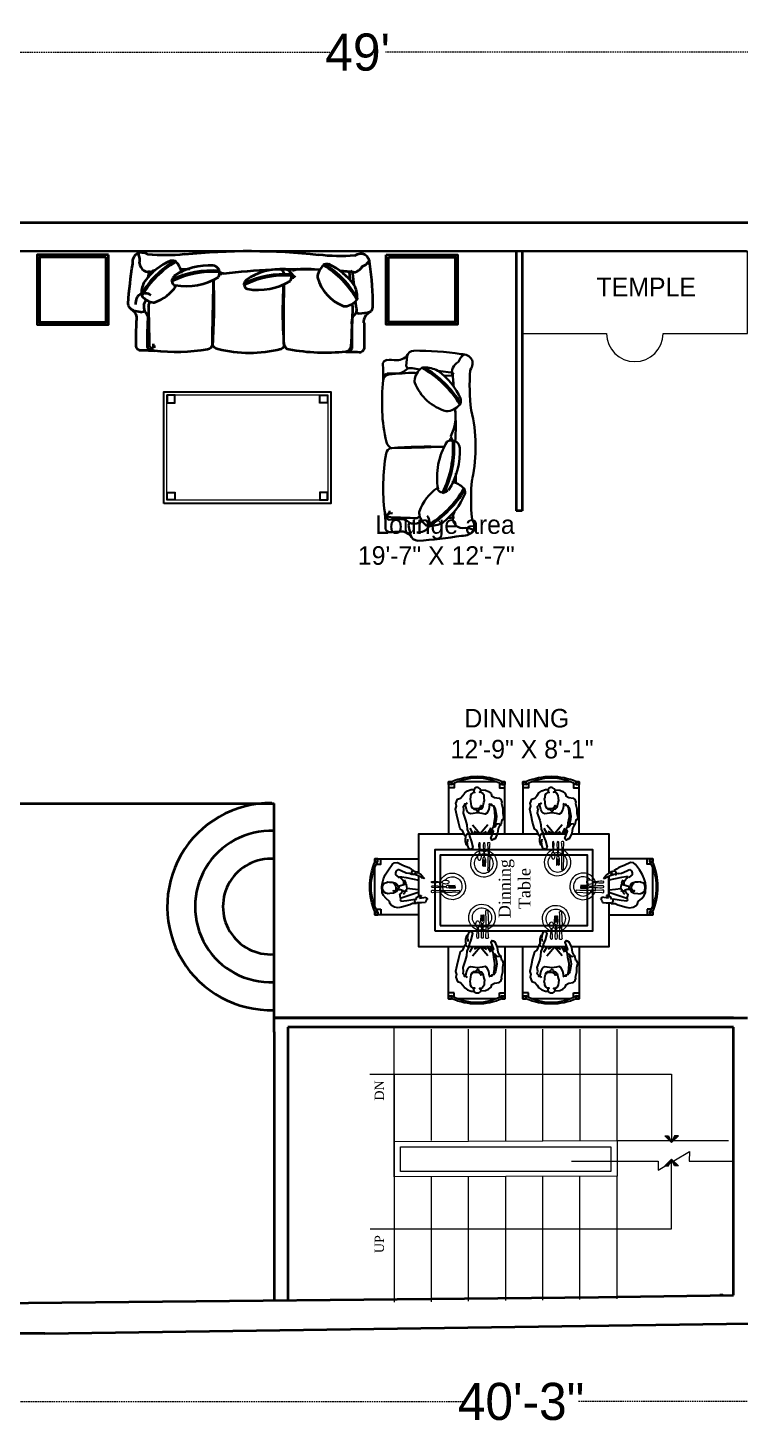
# Model space of a CAD drawing. Header units: millimetres. Extents: x -6808 to 215771, y -89660 to -16303.
# Drawn here: x 92191.5 to 92421.7, y -48008.6 to -47556.7 of the extents above; entities that cross this region are included whole.
import ezdxf

# ---------------------------------------------------------------- set-up
doc = ezdxf.new("R2010")
doc.units = ezdxf.units.MM
doc.header["$PDMODE"] = 35
doc.linetypes.add('DASHED', pattern=[0.75, 0.5, -0.25])
doc.layers.get('0').update_dxf_attribs({"color": 8})
doc.layers.add('_KTI_CONTROL', color=7, linetype='Continuous')
doc.layers.add('FUR', color=12, linetype='Continuous')
doc.layers.add('AR.furniture', color=7, linetype='Continuous', lineweight=35, true_color=0x009e9e)
doc.layers.add('furniture', color=7, linetype='Continuous', lineweight=5, true_color=0xe57b2a)
for name, color, linetype, lineweight in [('dim2', 6, 'Continuous', 20), ('FUR TEXT', 7, 'Continuous', 20), ('STAIR', 252, 'Continuous', 15), ('text', 7, 'Continuous', 25), ('wall', 7, 'Continuous', 35)]:
    doc.layers.add(name, color=color, linetype=linetype, lineweight=lineweight)
doc.styles.add('SAJ', font='eurr____.ttf')
doc.styles.get("Standard").update_dxf_attribs({"font": 'times.ttf'})
doc.dimstyles.new('SAJ', dxfattribs={"dimtxt": 5, "dimasz": 2, "dimexe": 1, "dimexo": 1, "dimgap": 0.09375, "dimtad": 0, "dimdec": 1, "dimzin": 0, "dimdsep": 46, "dimlunit": 4, "dimtxsty": 'SAJ', "dimblk": 'OBLIQUE', "dimcen": 0.125, "dimdle": 0.375, "dimadec": 0, "dimazin": 0, "dimtfac": 1, "dimtdec": 1, "dimtofl": 0, "dimtmove": 0, "dimatfit": 3, "dimldrblk": 'OBLIQUE', "dimfxl": 1, "dimtolj": 1, "dimtzin": 0, "dimlwd": 5, "dimlwe": 5, "dimarcsym": 1})

# ---------------------------------------------------------------- blocks, each defined once
blk = doc.blocks.new('_Oblique')
at = {"color": 0, "linetype": 'ByBlock', "lineweight": -2}
blk.add_line((-0.5, -0.5), (0.5, 0.5), dxfattribs=at)
blk = doc.blocks.new('*D1771')
at = {"layer": 'Defpoints', "color": 0, "transparency": 16777216}
for p in [(92592.04, -47564.58), (92004.15, -47628.74), (92592.04, -47628.73)]:
    blk.add_point(p, dxfattribs=at)
at = {"layer": 'dim2', "color": 0, "linetype": 'DASHED', "lineweight": 5, "transparency": 16777216}
for p, q in [((92004.15, -47627.74), (92004.15, -47563.58)), ((92592.04, -47627.73), (92592.04, -47563.58)), ((92003.78, -47564.58), (92289.13, -47564.58)), ((92592.42, -47564.58), (92307.06, -47564.58))]:
    blk.add_line(p, q, dxfattribs=at)
at = {"layer": 'dim2', "color": 0, "lineweight": 5, "transparency": 16777216, "xscale": 2, "yscale": 2, "zscale": 2, "rotation": 180}
blk.add_blockref('_Oblique', (92004.15, -47564.58), dxfattribs=at)
at = {"layer": 'dim2', "color": 0, "lineweight": 5, "transparency": 16777216, "xscale": 2, "yscale": 2, "zscale": 2}
blk.add_blockref('_Oblique', (92592.04, -47564.58), dxfattribs=at)
at = {"layer": 'dim2', "color": 0, "transparency": 16777216, "insert": (92298.1, -47564.58), "char_height": 12, "attachment_point": 5, "style": 'SAJ'}
blk.add_mtext("\\A1;49'", dxfattribs=at)
blk = doc.blocks.new('*D1775')
at = {"layer": 'Defpoints', "color": 0, "transparency": 16777216}
for p in [(92592.28, -47963.71), (92109.51, -47969.53), (92592.28, -48000.7)]:
    blk.add_point(p, dxfattribs=at)
at = {"layer": 'dim2', "color": 0, "linetype": 'DASHED', "lineweight": 5, "transparency": 16777216}
for p, q in [((92592.28, -47964.71), (92592.28, -48001.7)), ((92109.51, -47970.53), (92109.51, -48001.7)), ((92109.14, -48000.7), (92332.57, -48000.7)), ((92592.66, -48000.7), (92369.22, -48000.7))]:
    blk.add_line(p, q, dxfattribs=at)
at = {"layer": 'dim2', "color": 0, "lineweight": 5, "transparency": 16777216, "xscale": 2, "yscale": 2, "zscale": 2, "rotation": 180}
blk.add_blockref('_Oblique', (92109.51, -48000.7), dxfattribs=at)
at = {"layer": 'dim2', "color": 0, "lineweight": 5, "transparency": 16777216, "xscale": 2, "yscale": 2, "zscale": 2}
blk.add_blockref('_Oblique', (92592.28, -48000.7), dxfattribs=at)
at = {"layer": 'dim2', "color": 0, "transparency": 16777216, "insert": (92350.9, -48000.7), "char_height": 12, "attachment_point": 5, "style": 'SAJ'}
blk.add_mtext('\\A1;40\'-3"', dxfattribs=at)
blk = doc.blocks.new('xc zdfse')
at = {"layer": 'AR.furniture'}
for p, q in [((102909.26, -26940.78), (102912.1, -26940.23)), ((102984.89, -26939.97), (102982.09, -26939.66)), ((102912.6, -26942.66), (102913.3, -26944.22)), ((102914.18, -26942.64), (102914.64, -26943.56)), ((102980.04, -26942.26), (102979.87, -26942.83)), ((102981.34, -26941.37), (102980.99, -26943.71)), ((102980.61, -26948.99), (102980, -26953.52)), ((102914.15, -26951.78), (102914.36, -26953.71)), ((102915.4, -26953.02), (102915.42, -26953.34)), ((102960.63, -26953.69), (102962.42, -26954.19)), ((102979.26, -26950.64), (102979.1, -26953.34))]:
    blk.add_line(p, q, dxfattribs=at)
for centre, major_axis, ratio, start_param, end_param in [((102921.11, -27074.51), (3.45, 147.21), 0.627362, -0.093877, 0.09313), ((102949.47, -27071.48), (-3.91, 144.49), 0.529908, -0.148589, 0.11847), ((102974.18, -27071.07), (-5.46, 143.96), 0.676516, -0.094042, 0.095027), ((102911.56, -26929.55), (-0.02, 1.68), 0.909091, 0.372717, 1.334884), ((102966.16, -26930.6), (-3.02, 179.68), 0.31199, 1.557592, 1.60416), ((102907.95, -26810.12), (-5.04, 117.81), 0.710878, 3.117619, 3.176952), ((102915.23, -26929.43), (-0.02, 1.68), 0.909091, 0.372717, 1.334884), ((102969.83, -26930.48), (-3.02, 179.68), 0.31199, 1.557592, 1.60416), ((103528.65, -26958.48), (16.08, 1163.25), 0.528331, 1.553208, 1.564487), ((102916.18, -26929.64), (-0.02, 1.92), 0.909091, 0.119332, 1.502133), ((102913.73, -26929.58), (-1.87, 0.43), 0.909091, 3.141593, 4.144269), ((102916.72, -26927.48), (-1.87, 0.43), 0.909091, 1.024067, 1.570796), ((102933.06, -26930.06), (-0.02, 1.92), 0.909091, -1.470758, -0.092541), ((102937.64, -26930.01), (2.94, 0.04), 0.649613, 1.947736, 2.930335), ((100558.37, -26975.03), (2376.83, 34.89), 0.286813, -0.015411, 0.015411), ((103354.9, -26932.18), (-11.01, 570.19), 0.736559, 1.552496, 1.589097), ((102956.24, -26930.4), (0.26, 2.24), 0.837773, -1.064914, 0.027587), ((103053.55, -26939.36), (2.71, 115.54), 0.830557, 1.507818, 1.67563), ((102979.45, -26932.35), (1.23, 98.81), 0.218459, 1.54062, 1.745723), ((102959.69, -26930.02), (-0.02, 1.92), 0.909091, 0.092551, 1.469905), ((102977.91, -26809.49), (-2.34, 117.9), 0.701645, 3.113049, 3.172383), ((102977.76, -26929.31), (-0.02, 1.92), 0.909091, -1.470068, -0.087267), ((102978.31, -26928.98), (-0.02, 1.68), 0.909091, -1.302819, -0.340652), ((102883.13, -26941.78), (-6, 182.54), 0.530315, 4.692346, 4.764479), ((102923.73, -26931.91), (0.28, 179.78), 0.311812, 4.685178, 4.731745), ((102982.3, -26928.88), (-0.02, 1.68), 0.909091, -1.302819, -0.340652), ((102927.72, -26931.82), (0.28, 179.78), 0.311812, 4.685178, 4.731745), ((102909.69, -26943.12), (0.03, -2.39), 0.909091, 3.32703, 4.655766), ((102907.14, -26938.01), (0.04, -3.45), 0.909091, 0.424568, 1.699089), ((102911.26, -26943.6), (0.04, -3.5), 0.909091, 2.622382, 2.862945), ((102910.8, -26937.89), (0.04, -3.45), 0.909091, 0.681701, 1.699089), ((102987.63, -26936.74), (7.87, -0.07), 0.730686, 3.178935, 3.779527), ((102983.1, -26942.98), (0.04, -3.5), 0.909091, 3.452305, 3.740947), ((102986.87, -26937.09), (0.04, -3.45), 0.909091, 4.616161, 5.890683), ((102984.77, -26941.89), (0.02, -1.92), 0.909091, 1.5507, 3.064927), ((103159.27, -26917.68), (250.44, 37.05), 0.806916, 3.083864, 3.147073), ((102914.24, -26940.92), (2.6, 5.24), 0.644336, 2.2077, 3.955564), ((102911.26, -26943.37), (0.04, -3.39), 0.909091, 1.877441, 2.006467), ((102860.7, -26938.26), (125.27, -14.05), 0.840101, -0.033285, 0.098345), ((102916.35, -26951.86), (0.02, -1.92), 0.909091, -0.644287, -0.073581), ((102926.53, -26779.9), (1.83, -174.26), 0.909091, -0.02429, -0.005812), ((102938.34, -26954.58), (0.02, -1.92), 0.909091, 3.141593, 4.144269), ((102935.59, -26952.17), (0.02, -1.92), 0.909091, 1.024067, 1.570796), ((102955.95, -26783.56), (170.11, -56.67), 0.945934, -1.364547, -1.189534), ((102961.66, -26953.39), (2.13, 2.27), 0.476848, 1.109479, 2.221764), ((102959.91, -26952.09), (0.02, -1.92), 0.909091, -0.24465, -0.078017), ((102963.91, -26783.76), (0.69, -170.46), 0.536179, -0.0526, 0.047155), ((102958.91, -26950.98), (0.02, -1.92), 0.909091, 1.024067, 1.570796), ((102964.37, -26783.6), (1.79, -170.47), 0.909091, 0.062984, 0.077367), ((102977.99, -26951.53), (0.02, -1.92), 0.909091, 0.073573, 0.254317), ((102913.26, -26954.06), (2.6, 5.24), 0.644336, 2.2077, 3.955564), ((102919.77, -27024.92), (0.7, -66.33), 0.909091, 3.031662, 3.227019), ((102946.82, -26796.17), (182.63, 0.61), 0.897038, 4.593422, 4.831356), ((102976.35, -27024.63), (0.7, -66.33), 0.909091, 3.056167, 3.251523), ((102981.39, -26953.64), (2.45, -5.33), 0.618231, -0.782341, 0.90137)]:
    blk.add_ellipse(centre, major_axis=major_axis, ratio=ratio, start_param=start_param, end_param=end_param, dxfattribs=at)
at = {"layer": 'AR.furniture', "extrusion": (0, 0, -1)}
for centre, major_axis, ratio, start_param, end_param in [((102917.24, -26942.04), (3.31, -3.31), 1, 2.225096, 2.682323), ((102978.64, -26940.87), (1.94, 1.94), 1, 0.504844, 0.969827), ((102916.35, -26948.72), (3.84, 3.84), 1, 4.550356, 5.376257), ((102915.32, -26947.82), (3.19, -3.19), 1, 4.00834, 4.138928), ((102911.51, -26956.48), (9.83, 9.83), 1, 5.845957, 6.47264), ((102982.1, -26955.16), (9.83, 9.83), 1, 4.198904, 5.128596), ((102955.4, -26929.77), (21.08, 21.08), 1, 1.293196, 1.818277), ((102955.32, -26929.85), (21.38, 21.38), 1, 1.304465, 1.806159), ((102978.12, -26946.59), (3.19, 3.19), 1, 5.264829, 5.395417), ((102977.1, -26947.51), (3.84, -3.84), 1, 4.0275, 4.8534), ((102972.92, -26945.02), (6.12, -6.12), 1, -0.805284, -0.308399), ((102980.89, -26945.2), (0.313, 0.313), 1, 6.193195, 7.568235), ((102981.18, -26944.64), (0.313, 0.313), 1, 6.193195, 7.568235), ((102912.23, -26945.9), (0.313, -0.313), 1, 1.835521, 3.210562), ((102920.48, -26946.14), (6.12, -6.12), 1, 1.858174, 2.355059), ((102937.76, -26930.61), (21.38, 21.38), 1, 2.885208, 3.386903), ((102937.67, -26930.52), (21.08, 21.08), 1, 2.873091, 3.398172), ((102923.53, -26950.38), (1.3, 1.3), 1, 4.017164, 5.042692), ((102926.21, -26968.7), (14.21, 14.21), 1, 5.323928, 6.04693), ((102945.18, -26949.26), (0.224, -0.224), 1, 1.343589, 3.266559), ((102946.33, -26949.01), (0.937, 0.937), 1, 3.912775, 5.278617), ((102958.15, -26922.27), (21.08, -21.08), 1, 0.713336, 1.242215), ((102958.04, -26922.25), (21.38, -21.38), 1, 0.712847, 1.230097), ((102946.85, -26949.17), (1.3, -1.3), 1, 1.474365, 2.16378), ((102949.52, -26967.51), (14.21, 14.21), 1, 5.323928, 6.04693), ((102963.76, -26936.66), (14.76, -14.76), 1, -0.153397, 0.360364), ((102914.22, -26956.18), (2.11, -2.11), 1, 2.386378, 4.304766), ((102929.46, -26937.59), (14.76, -14.76), 1, 1.189411, 1.703172), ((102921.87, -26950.44), (0.224, -0.224), 1, 1.343589, 3.266559), ((102934.84, -26923.46), (21.08, -21.08), 1, 0.713336, 1.242215), ((102923.54, -26950.36), (1.3, -1.3), 1, 1.474365, 2.16378), ((102934.72, -26923.44), (21.38, -21.38), 1, 0.712847, 1.230097), ((102933.7, -26934.24), (14.89, -14.89), 1, 0.722911, 1.35397), ((102919.55, -26952.37), (3.73, 3.73), 1, 0.930178, 1.647996), ((102924.99, -27036.27), (58.69, -58.69), 1, 3.923996, 3.927922), ((102934.72, -26952.9), (1.68, 1.68), 1, 1.163863, 2.298902), ((102933.71, -26952.98), (2.34, 2.34), 1, 0.338929, 1.026164), ((102956.87, -26934.58), (13.82, -13.82), 1, 0.7106, 1.39535), ((102948.31, -27035.08), (58.69, -58.69), 1, 3.923996, 3.927922), ((102956.39, -26952), (0.67, 2.01), 0.819488, 1.451799, 2.752557), ((102958.03, -26951.71), (1.68, 1.68), 1, 1.163863, 2.298902), ((102957.02, -26951.8), (2.34, 2.34), 1, 0.338929, 1.026164), ((102973.98, -26951.23), (3.73, -3.73), 1, 1.472576, 2.317769), ((102978.95, -26956.3), (2.1, -2.1), 1, 3.754635, 4.287846), ((102980.16, -26956.47), (2.38, -2.38), 1, 3.588375, 5.046062), ((102905.73, -26956.93), (3.94, -3.94), 1, -0.936198, -0.399953), ((102921.78, -26955), (1.3, 1.3), 1, 1.951525, 2.640941), ((102922.65, -26956.42), (0.224, 0.224), 1, 0.848747, 2.771716), ((102970.96, -26955.34), (0.224, -0.224), 1, 0.348855, 2.271824), ((102971.8, -26953.9), (1.3, -1.3), 1, 0.479631, 1.169046), ((102981.86, -26959.02), (2.99, 2.99), 1, 5.817453, 6.474311), ((102984.76, -26956.61), (0.435, -0.435), 1, 4.080251, 5.566988)]:
    blk.add_ellipse(centre, major_axis=major_axis, ratio=ratio, start_param=start_param, end_param=end_param, dxfattribs=at)
blk = doc.blocks.new('h4')
at = {"layer": 'AR.furniture', "lineweight": 30}
for p, q in [((-905.21, -2005.62), (-904.6, -2008.74)), ((-907.27, -2009.29), (-908.99, -2010.06)), ((-917.31, -2010.99), (-919.43, -2011.23)), ((-918.67, -2012.36), (-919.02, -2012.39)), ((-907.25, -2011.03), (-908.27, -2011.53)), ((-914.11, -2058.67), (-919.1, -2058)), ((-915.92, -2057.19), (-918.89, -2057.02)), ((-905.73, -2059.47), (-908.3, -2059.09)), ((-906.7, -2058.04), (-907.34, -2057.86)), ((-904.19, -2063.38), (-903.84, -2060.31))]:
    blk.add_line(p, q, dxfattribs=at)
for centre, major_axis, ratio, start_param, end_param in [((-919.82, -2010.01), (-5.76, 2.86), 0.644336, -0.933893, 0.813972), ((-879.79, -2280.63), (-40.76, 275.49), 0.806916, -0.057728, 0.00548), ((-907.78, -2006.08), (2.62, 0.03), 0.909091, 0.185438, 1.514173), ((-902.16, -2003.28), (3.79, 0.04), 0.909091, 3.56616, 4.840682), ((-997.76, -2017.17), (72.97, 0.77), 0.909091, -0.109931, 0.085426), ((-905.36, -2011.09), (-5.76, 2.86), 0.644336, -0.933893, 0.813972), ((-908.31, -2007.81), (3.85, 0.04), 0.909091, -0.519211, -0.278647), ((-902.03, -2007.31), (3.79, 0.04), 0.909091, 3.823294, 4.840682), ((-895.86, -2068.12), (67.82, 0.71), 0.909091, 1.600011, 1.646579), ((-895.73, -2072.15), (67.82, 0.71), 0.909091, 1.600011, 1.646579), ((-898.91, -2008.15), (1.85, 0.02), 0.909091, 0.372717, 1.334884), ((-898.77, -2012.18), (1.85, 0.02), 0.909091, 0.372717, 1.334884), ((-767.54, -2004.18), (129.59, 5.55), 0.710878, 3.117619, 3.176952), ((-917.4, -2013.41), (2.11, 0.02), 0.909091, 2.497306, 3.068012), ((-932.9, -2686.67), (743.55, 7.82), 0.909091, 1.515466, 1.526745), ((-908.05, -2007.81), (3.73, 0.04), 0.909091, -1.264151, -1.135126), ((-898.94, -2010.53), (0.47, 2.06), 0.909091, 3.141593, 4.144269), ((-899, -2013.23), (2.11, 0.02), 0.909091, 0.119332, 1.502133), ((-896.62, -2013.82), (0.47, 2.06), 0.909091, 1.024067, 1.570796), ((-1058.36, -2018.65), (-161.94, 3.8), 0.627362, 3.047716, 3.234723), ((-746.09, -2032.5), (180.2, 2.34), 0.520486, 3.022625, 3.26056), ((-728.24, -2024.61), (191.68, 2.01), 0.909091, 3.117303, 3.135781), ((-899.47, -2031.8), (2.11, 0.02), 0.909091, -1.470758, -0.092541), ((-734.14, -2068.44), (-185.53, 26.4), 0.27373, -0.08989, 0.085124), ((-732.36, -2040.3), (187.51, 0.76), 0.536179, 3.088992, 3.188747), ((-920.39, -2037.6), (2.11, 0.02), 0.909091, 0, 1.002676), ((-917.73, -2034.58), (2.11, 0.02), 0.909091, 4.16566, 4.712389), ((-895.58, -2495.75), (-326.73, 326.73), 1, -0.777481, -0.74088), ((-959.51, 580.14), (-51.98, 2614.28), 0.211754, 3.126181, 3.157004), ((-899.41, -2036.84), (-0.04, 3.23), 0.649613, -1.193857, -0.211257), ((-1055.03, -2049.84), (158.94, 4.3), 0.529908, 0, 0.11847), ((-997.32, -2053.99), (72.97, 0.77), 0.909091, -0.085426, 0.109931), ((-1054.44, -2051.6), (158.36, 6), 0.676516, -0.094042, 0.000495), ((-732.18, -2040.81), (187.52, 1.97), 0.909091, 3.204577, 3.218959), ((-916.9, -2055.79), (2.11, 0.02), 0.909091, 3.215166, 3.39591), ((-898.51, -2055.54), (2.11, 0.02), 0.909091, -1.470068, -0.087267), ((-766.71, -2055.7), (129.69, 2.58), 0.701645, 3.113049, 3.172383), ((-919.22, -2059.53), (5.86, 2.7), 0.618231, 2.359251, 4.042963), ((-911.39, -1951.63), (117.16, 1.23), 0.909091, -1.540356, -1.468223), ((-900.64, -2066.4), (0.08, 8.66), 0.730686, 0.037342, 0.637934), ((-907.5, -2061.41), (3.85, 0.04), 0.909091, 0.310712, 0.599354), ((-898.48, -1996.11), (67.82, 0.71), 0.909091, 4.668671, 4.715239), ((-898.14, -2056.15), (1.85, 0.02), 0.909091, -1.302819, -0.340652), ((-902.3, -1926.77), (15.46, 137.79), 0.840101, 3.108308, 3.239938), ((-906.3, -2063.25), (2.11, 0.02), 0.909091, 4.692292, 6.206519), ((-901.02, -2065.56), (3.79, 0.04), 0.909091, 1.474568, 2.74909), ((-898.38, -2000.5), (67.82, 0.71), 0.909091, 4.668671, 4.715239), ((-898.04, -2060.54), (1.85, 0.02), 0.909091, -1.302819, -0.340652)]:
    blk.add_ellipse(centre, major_axis=major_axis, ratio=ratio, start_param=start_param, end_param=end_param, dxfattribs=at)
at = {"layer": 'AR.furniture', "lineweight": 30, "extrusion": (0, 0, -1)}
for centre, major_axis, start_param, end_param in [((-922.97, -2001.74), (-4.33, 4.33), 3.776191, 4.312436), ((-901.7, -2027.83), (-16.24, 16.24), 5.9018, 6.415561), ((-894.02, -2036.96), (23.52, 23.52), 4.456005, 4.957699), ((-893.92, -2036.87), (23.19, 23.19), 4.443887, 4.968968), ((-922.15, -2011.07), (-2.32, 2.32), 0.815582, 2.73397), ((-911.1, -2017.96), (6.73, 6.73), -1.283418, -0.786534), ((-910.83, -2008.88), (0.344, 0.344), -1.306072, 0.068969), ((-913.94, -2013.41), (-4.23, 4.23), 1.408764, 2.234664), ((-906.6, -2014.39), (-3.64, 3.64), 0.6543, 1.111527), ((-922.47, -2008.09), (10.81, 10.81), 1.133568, 1.760251), ((-912.95, -2012.27), (3.51, 3.51), 0.866747, 0.997335), ((-920.85, -2019.39), (1.43, 1.43), 3.522322, 4.211737), ((-886.13, -2033.62), (-23.52, 23.52), 5.425236, 5.942486), ((-886.15, -2033.75), (-23.19, 23.19), 5.425725, 5.954604), ((-915.75, -2021.32), (-1.43, 1.43), 6.186754, 6.876169), ((-915.84, -2019.49), (-0.246, 0.246), 6.055978, 7.978947), ((-915.77, -2021.31), (-1.43, 1.43), 0.875571, 1.901099), ((-922.41, -2020.34), (0.246, 0.246), 2.419543, 4.342513), ((-917.96, -2016.93), (-4.1, 4.1), 4.071771, 4.789588), ((-898.02, -2032.5), (-16.37, 16.37), 5.4353, 6.066359), ((-1010.24, -2022.92), (64.56, 64.56), 0.782404, 0.78633), ((-935.92, -2024.25), (15.63, 15.63), 0.611539, 1.334541), ((-918.54, -2033.62), (1.84, 1.84), 2.73466, 3.869698), ((-918.63, -2032.51), (2.57, 2.57), 1.909725, 2.596961), ((-916.57, -2051.38), (4.1, 4.1), 4.614168, 5.459362), ((-920.9, -2060.32), (10.81, 10.81), -0.513485, 0.416207), ((-919.51, -2048.98), (-1.43, 1.43), 5.19202, 5.881435), ((-921.09, -2048.06), (0.246, 0.246), 3.490448, 5.413417), ((-900.54, -2040.14), (-16.24, 16.24), 4.558992, 5.072753), ((-893.06, -2030.86), (-23.52, 23.52), 4.446057, 4.947752), ((-892.96, -2030.94), (23.19, 23.19), 2.863992, 3.389073), ((-912.48, -2054.82), (4.23, 4.23), 0.885907, 1.711808), ((-911.47, -2055.93), (3.51, 3.51), 0.55244, 0.683028), ((-922.34, -2058.18), (2.62, 2.62), 0.446783, 1.904469), ((-922.15, -2056.85), (-2.31, 2.31), 2.183839, 2.71705), ((-909.74, -2050.21), (-6.73, 6.73), 3.907105, 4.40399), ((-909.94, -2058.98), (0.344, 0.344), 1.480806, 2.855847), ((-909.32, -2059.3), (0.344, 0.344), 1.480806, 2.855847), ((-905.18, -2056.51), (-2.13, 2.13), 3.646437, 4.111419), ((-925.14, -2060.05), (3.29, 3.29), 1.105064, 1.761922), ((-922.49, -2063.23), (0.479, 0.479), 0.938659, 2.425395)]:
    blk.add_ellipse(centre, major_axis=major_axis, ratio=1, start_param=start_param, end_param=end_param, dxfattribs=at)
blk = doc.blocks.new('GFGFGFGFG')
at = {"color": 18, "linetype": 'ByBlock', "true_color": 0x000000}
for p, q in [((163126.72, -123710.87), (163126.41, -123711.24)), ((163126.41, -123711.24), (163126.47, -123711.93)), ((163126.47, -123711.93), (163126.79, -123712.44)), ((163120.54, -123718.02), (163120.85, -123718.89)), ((163120.97, -123719.78), (163120.76, -123720.68)), ((163130.5, -123722.61), (163130.18, -123722.92)), ((163130.18, -123722.92), (163130.18, -123723.3)), ((163130.18, -123723.3), (163130.56, -123723.68)), ((163130.56, -123723.68), (163130.94, -123723.74)), ((163132.95, -123723.05), (163132.13, -123722.99)), ((163133.45, -123723.24), (163132.95, -123723.05)), ((163133.95, -123723.17), (163133.45, -123723.24)), ((163134.46, -123723.17), (163133.95, -123723.17))]:
    blk.add_line(p, q, dxfattribs=at)
for points in [[(163113.53, -123718.03), (163113.65, -123716.33), (163114.16, -123715.2), (163114.91, -123714.26), (163115.54, -123714.07), (163115.79, -123714.07), (163116.42, -123712.94), (163116.67, -123711.24), (163117.36, -123710.49), (163117.61, -123710.49), (163118.18, -123710.24), (163118.74, -123710.36), (163120.75, -123709.86), (163122.33, -123709.86), (163123.96, -123709.55), (163124.9, -123709.86), (163125.03, -123710.24), (163126.79, -123710.62), (163127.1, -123711.06), (163128.17, -123711.56), (163129.87, -123711.81), (163132, -123712.75), (163131.88, -123713), (163132.26, -123713.25), (163132.32, -123713.57), (163132.51, -123713.94), (163132.26, -123714.13), (163132, -123714.13), (163131.94, -123714.38), (163129.11, -123713.38), (163128.92, -123713.57), (163130.24, -123714.51), (163129.93, -123714.63), (163128.61, -123713.88), (163127.67, -123713.5), (163127.42, -123712.75), (163127.04, -123712.44), (163126.91, -123712.69), (163124.65, -123712.19), (163123.65, -123712.06), (163120.82, -123712.56), (163120.19, -123712.81), (163120.13, -123713.25), (163119.75, -123713.13), (163119.5, -123714.07), (163119.06, -123713.94), (163119.06, -123714.7), (163118.81, -123715.14)], [(163119.12, -123714.82), (163121.01, -123715.14), (163122.33, -123715.89), (163122.7, -123716.52), (163122.45, -123717.59), (163122.26, -123719.34), (163122.45, -123721.04), (163122.64, -123721.92), (163122.39, -123722.67), (163122.01, -123722.99), (163120.94, -123723.55), (163119.87, -123723.74), (163119.06, -123723.87)], [(163120.19, -123713.19), (163121.76, -123712.94), (163123.9, -123712.81), (163126.16, -123713.25), (163127.48, -123713.38)], [(163128.08, -123714.38), (163130.41, -123715.7)], [(163119.94, -123721.48), (163120.44, -123721.04), (163120.57, -123720.22), (163120.63, -123719.16), (163120.06, -123718.28), (163119.5, -123718.09), (163119.75, -123718.03), (163119.87, -123717.59), (163119.5, -123717.27)], [(163126.76, -123715.45), (163130.2, -123718.35)], [(163126.76, -123721.24), (163130.2, -123718.35)], [(163130.2, -123717.56), (163129.28, -123716.02)], [(163130.2, -123719.14), (163129.28, -123720.68)], [(163118.43, -123723.24), (163118.81, -123723.55), (163118.93, -123724.24), (163119.37, -123724.24), (163119.94, -123724.81), (163120.94, -123724.68), (163122.33, -123724.81), (163124.97, -123723.87), (163126.79, -123723.43), (163128.55, -123723.3), (163130.37, -123722.36), (163131.06, -123722.42), (163132.76, -123721.79), (163135.15, -123721.1), (163135.46, -123721.29), (163135.77, -123721.29), (163135.84, -123721.6), (163136.21, -123721.79), (163135.77, -123722.3), (163135.96, -123722.55), (163134.46, -123723.17), (163134.33, -123723.55), (163133.07, -123723.87), (163132, -123723.87), (163131.44, -123723.74), (163131.06, -123723.93), (163130.62, -123724.3), (163128.92, -123725), (163128.23, -123725.87), (163125.72, -123726.57), (163123.08, -123727.19), (163120.82, -123727.63), (163119.69, -123727.32), (163118.68, -123727.57), (163117.05, -123726.94), (163116.73, -123725.75), (163115.66, -123724.87), (163114.66, -123724.18), (163113.97, -123723.17), (163113.46, -123721.73), (163113.46, -123720.85)], [(163128.08, -123722.31), (163130.41, -123720.99)]]:
    blk.add_lwpolyline(points, dxfattribs=at)
blk.add_lwpolyline([(163121.69, -123719.18), (163121.3, -123718.9), (163120.88, -123718.72), (163120.69, -123717.9), (163120.06, -123717.33), (163118.37, -123716.96), (163117.61, -123716.71), (163116.73, -123716.83), (163115.66, -123716.9), (163114.85, -123717.46), (163114.47, -123718.03), (163114.41, -123718.65), (163114.28, -123718.21), (163113.65, -123718.09), (163113.15, -123718.4), (163112.71, -123719.16), (163112.71, -123719.85), (163112.9, -123720.35), (163113.46, -123720.66), (163114.22, -123720.73), (163114.53, -123720.35), (163114.53, -123720.98), (163115.04, -123721.6), (163115.73, -123721.98), (163116.42, -123721.98), (163116.98, -123722.17), (163117.99, -123721.98), (163118.74, -123721.92), (163119.75, -123721.73), (163120.31, -123721.42), (163120.88, -123720.79), (163121.01, -123719.97), (163121.28, -123719.82), (163121.7, -123719.38)], close=True, dxfattribs=at)
at = {"layer": 'FUR', "color": 30, "linetype": 'Continuous'}
for points in [[(163110.57, -123710.12), (163111.57, -123710.12), (163111.57, -123709.03), (163110.57, -123709.03), (163110.57, -123710.12), (163111.57, -123710.12)], [(163130.2, -123709.03), (163110.57, -123709.03), (163110.57, -123709.03)], [(163112.75, -123711.12), (163112.75, -123709.03), (163112.75, -123709.03)], [(163110.57, -123712.21), (163110.57, -123727.02), (163110.57, -123727.02)], [(163111.12, -123711.12), (163112.75, -123711.12), (163112.75, -123711.12)], [(163130.2, -123713.77), (163130.2, -123722.45)], [(163130.2, -123722.9), (163130.2, -123723.32)], [(163110.57, -123729.2), (163110.57, -123730.29), (163111.57, -123730.29)], [(163110.57, -123730.29), (163110.57, -123729.2), (163110.57, -123729.2)], [(163111.57, -123729.2), (163111.57, -123730.29), (163110.57, -123730.29)], [(163110.57, -123730.29), (163130.2, -123730.29)], [(163111.12, -123728.2), (163112.75, -123728.2), (163112.75, -123728.2)], [(163111.57, -123729.2), (163111.57, -123730.29), (163111.57, -123730.29)], [(163112.75, -123728.2), (163112.75, -123730.29), (163112.75, -123730.29)]]:
    blk.add_lwpolyline(points, dxfattribs=at)
for points in [[(163111.57, -123709.03), (163111.57, -123710.12), (163110.57, -123710.12), (163110.57, -123709.03)], [(163110.57, -123729.2), (163111.57, -123729.2)]]:
    blk.add_lwpolyline(points, close=True, dxfattribs=at)
for points in [[(163110.57, -123710.03), (163107.94, -123716.11), (163107.94, -123723.02), (163110.57, -123729.1)], [(163111.66, -123710.03), (163108.3, -123715.93), (163108.3, -123723.2), (163111.66, -123729.2)]]:
    blk.add_open_spline(points, degree=3, dxfattribs=at)
blk = doc.blocks.new('VVV')
at = {"color": 18, "linetype": 'ByBlock', "true_color": 0x000000}
for p, q in [((163146.9, -123767), (163146.78, -123768.45)), ((163147.4, -123766.89), (163146.9, -123767)), ((163147.57, -123766.72), (163147.4, -123766.89)), ((163147.9, -123766.66), (163147.57, -123766.72)), ((163148.18, -123766.38), (163147.9, -123766.66)), ((163148.35, -123766.27), (163148.18, -123766.38)), ((163148.52, -123766.83), (163148.35, -123766.27)), ((163148.46, -123769.18), (163148.86, -123766.83)), ((163148.86, -123766.83), (163148.52, -123766.83)), ((163156.02, -123767.45), (163155.85, -123767.61)), ((163155.85, -123767.61), (163156.24, -123768.12)), ((163157.36, -123768.62), (163156.02, -123767.45)), ((163145.94, -123772.82), (163145.05, -123775.96)), ((163146.45, -123771.82), (163145.94, -123772.82)), ((163146.73, -123770.25), (163146.45, -123770.36)), ((163146.45, -123770.36), (163146.45, -123771.82)), ((163146.78, -123768.45), (163146.73, -123770.25)), ((163147.57, -123774.06), (163148.13, -123771.03)), ((163148.02, -123770.53), (163148.86, -123770.25)), ((163148.13, -123771.03), (163148.02, -123770.53)), ((163148.69, -123769.18), (163148.46, -123769.18)), ((163150.81, -123769.41), (163148.52, -123776.19)), ((163149.3, -123768.57), (163148.69, -123769.18)), ((163148.86, -123770.25), (163149.47, -123768.96)), ((163149.47, -123768.62), (163149.3, -123768.57)), ((163149.47, -123768.96), (163149.47, -123768.62)), ((163151.58, -123769.44), (163151.6, -123769.57)), ((163151.6, -123769.57), (163151.93, -123771.93)), ((163151.93, -123771.93), (163152.1, -123773.83)), ((163156.24, -123774.28), (163155.35, -123769.44)), ((163156.24, -123768.12), (163155.96, -123768.06)), ((163155.96, -123768.06), (163156.36, -123768.62)), ((163156.36, -123768.62), (163156.97, -123769.74)), ((163156.97, -123769.74), (163157.2, -123770.36)), ((163157.2, -123770.36), (163157.25, -123770.69)), ((163157.24, -123770.28), (163157.41, -123770.14)), ((163157.25, -123770.69), (163157.48, -123771.26)), ((163158.43, -123770.19), (163157.36, -123768.62)), ((163157.7, -123771.65), (163157.36, -123771.87)), ((163157.36, -123771.87), (163157.59, -123772.38)), ((163157.41, -123770.14), (163157.61, -123770.34)), ((163157.48, -123771.26), (163157.7, -123771.65)), ((163157.59, -123772.38), (163157.92, -123772.82)), ((163157.61, -123770.34), (163157.86, -123770.74)), ((163157.92, -123772.82), (163157.81, -123773.22)), ((163157.81, -123773.22), (163157.98, -123774.22)), ((163157.86, -123770.74), (163158.23, -123770.88)), ((163158.71, -123771.42), (163158.43, -123770.19)), ((163158.99, -123771.48), (163158.71, -123771.42)), ((163159.43, -123772.32), (163158.99, -123771.48)), ((163160.05, -123773.27), (163159.43, -123772.32)), ((163145.05, -123775.96), (163144.88, -123777.25)), ((163144.88, -123777.25), (163145.05, -123778.65)), ((163147.34, -123776.24), (163147.57, -123774.06)), ((163148.02, -123776.52), (163147.34, -123776.24)), ((163148.52, -123776.19), (163148.02, -123776.52)), ((163151.28, -123777.9), (163151.99, -123777.71)), ((163153.17, -123777.67), (163153.62, -123777.9)), ((163156.13, -123776.91), (163156.58, -123776.8)), ((163156.41, -123777.14), (163156.13, -123776.91)), ((163156.52, -123775.91), (163156.24, -123774.28)), ((163157.25, -123778.26), (163156.41, -123777.14)), ((163156.58, -123776.8), (163156.52, -123775.91)), ((163158.04, -123778.31), (163157.25, -123778.26)), ((163157.98, -123774.22), (163158.76, -123776.19)), ((163158.82, -123778.03), (163158.04, -123778.31)), ((163158.76, -123776.19), (163159.32, -123777.25)), ((163159.32, -123777.25), (163158.82, -123778.03)), ((163160.78, -123775.23), (163160.05, -123773.27)), ((163161.9, -123777.59), (163160.78, -123775.23)), ((163161.84, -123778.76), (163161.9, -123777.59)), ((163145.05, -123778.65), (163145.78, -123779.77)), ((163145.78, -123779.77), (163146.34, -123780.28)), ((163146.34, -123780.28), (163147.23, -123780.56)), ((163147.23, -123780.56), (163148.35, -123781.84)), ((163148.35, -123781.84), (163149.53, -123782.8)), ((163149.53, -123782.8), (163150.7, -123783.3)), ((163150.7, -123783.3), (163152.94, -123783.41)), ((163152.94, -123783.41), (163154.29, -123783.24)), ((163154.29, -123783.24), (163155.8, -123782.8)), ((163155.8, -123782.8), (163157.36, -123782.12)), ((163157.36, -123782.12), (163159.21, -123780.95)), ((163159.21, -123780.95), (163161.23, -123779.49)), ((163161.23, -123779.49), (163161.84, -123778.76))]:
    blk.add_line(p, q, dxfattribs=at)
for points in [[(163147.9, -123770.95), (163147.4, -123771.06), (163146.59, -123770.53)], [(163158.76, -123771.54), (163158.6, -123771.98), (163158.15, -123772.21), (163157.64, -123772.04)], [(163148.58, -123776.35), (163149.36, -123776.58), (163149.86, -123776.69), (163150.37, -123776.07), (163151.15, -123775.63)], [(163150.93, -123774.78), (163150.42, -123774.95), (163149.97, -123775.34)], [(163150.58, -123778.7), (163151.05, -123778.37), (163151.24, -123779.12), (163151.38, -123778.37), (163151.81, -123778.08), (163152.38, -123777.99), (163153.18, -123778.13), (163153.84, -123778.56), (163154.22, -123778.98)], [(163151.65, -123774.34), (163150.93, -123774.11)], [(163151.82, -123777.47), (163151.71, -123776.41), (163151.43, -123775.4), (163151.15, -123775.23), (163151.09, -123774.67), (163152.16, -123773.94), (163153.61, -123774.17), (163153.67, -123774.73), (163152.94, -123777.19)], [(163153.67, -123775.18), (163154.79, -123775.18), (163155.68, -123775.85), (163156.24, -123776.47), (163156.19, -123776.69)], [(163153.84, -123774.62), (163154.45, -123774.39), (163155.46, -123774.9)]]:
    blk.add_lwpolyline(points, dxfattribs=at)
blk.add_lwpolyline([(163152.33, -123777.03), (163152.1, -123777.52), (163151.49, -123777.64), (163150.87, -123778.03), (163150.41, -123779), (163150.31, -123780.44), (163150.14, -123781.23), (163150.31, -123781.4), (163150.42, -123781.9), (163150.76, -123782.57), (163151.54, -123783.02), (163152.44, -123783.19), (163153.45, -123783.02), (163154.17, -123782.57), (163154.45, -123781.68), (163154.51, -123781.34), (163154.62, -123781.34), (163154.57, -123780.5), (163154.51, -123779.55), (163154.29, -123778.59), (163154.01, -123777.98), (163153.5, -123777.59), (163152.89, -123777.46), (163152.6, -123776.99)], close=True, dxfattribs=at)
at = {"layer": 'FUR', "color": 30, "linetype": 'Continuous'}
for points in [[(163142.21, -123769.44), (163142.21, -123786.05), (163142.21, -123786.05)], [(163149.24, -123769.44), (163156.81, -123769.44)], [(163163.38, -123786.05), (163163.38, -123769.44)], [(163144.3, -123783.87), (163142.21, -123783.87), (163142.21, -123783.87)], [(163143.21, -123786.05), (163143.21, -123784.96), (163142.21, -123784.96), (163142.21, -123786.05), (163143.21, -123786.05), (163143.21, -123784.96)], [(163144.3, -123785.51), (163144.3, -123783.87), (163144.3, -123783.87)], [(163145.39, -123786.05), (163160.11, -123786.05), (163160.11, -123786.05)], [(163161.29, -123783.87), (163163.38, -123783.87), (163163.38, -123783.87)], [(163161.29, -123785.51), (163161.29, -123783.87), (163161.29, -123783.87)], [(163162.38, -123786.05), (163163.38, -123786.05), (163163.38, -123784.96)], [(163162.38, -123784.96), (163163.38, -123784.96), (163163.38, -123784.96)], [(163162.38, -123784.96), (163163.38, -123784.96), (163163.38, -123786.05)], [(163163.38, -123786.05), (163162.38, -123786.05), (163162.38, -123786.05)]]:
    blk.add_lwpolyline(points, dxfattribs=at)
for points in [[(163142.21, -123784.96), (163143.21, -123784.96), (163143.21, -123786.05), (163142.21, -123786.05)], [(163162.38, -123786.05), (163162.38, -123784.96)]]:
    blk.add_lwpolyline(points, close=True, dxfattribs=at)
for points in [[(163143.21, -123784.96), (163149.12, -123788.32), (163156.39, -123788.32), (163162.38, -123784.96)], [(163143.21, -123785.96), (163149.3, -123788.6), (163156.2, -123788.6), (163162.38, -123785.96)]]:
    blk.add_open_spline(points, degree=3, dxfattribs=at)
blk = doc.blocks.new('BBBBB')
at = {"layer": 'FUR', "color": 30, "linetype": 'Continuous'}
for points in [[(163146.75, -123697.85), (163130.2, -123697.85), (163130.2, -123711.96)], [(163156.81, -123697.85), (163149.24, -123697.85)], [(163172.72, -123711.96), (163172.72, -123697.85), (163157.92, -123697.85)], [(163172.72, -123722.45), (163172.72, -123713.77)], [(163130.2, -123724.48), (163130.2, -123739.94)], [(163172.72, -123723.32), (163172.72, -123722.9)], [(163172.72, -123750.43), (163172.72, -123724.48)], [(163130.2, -123741.75), (163130.2, -123750.43)], [(163130.2, -123750.89), (163130.2, -123751.3)], [(163172.72, -123751.3), (163172.72, -123750.89)], [(163130.2, -123752.46), (163130.2, -123769.44), (163146.75, -123769.44)], [(163157.92, -123769.44), (163172.72, -123769.44), (163172.72, -123752.46)]]:
    blk.add_lwpolyline(points, dxfattribs=at)
at = {"layer": '_KTI_CONTROL', "xscale": -1, "rotation": 180}
blk.add_blockref('VVV', (0, -247467.3), dxfattribs=at)
at = {"layer": '_KTI_CONTROL'}
for name, p in [('GFGFGFGFG', (0, 0)), ('GFGFGFGFG', (0, -27.98)), ('VVV', (0, 0))]:
    blk.add_blockref(name, p, dxfattribs=at)
at = {"layer": '_KTI_CONTROL', "xscale": -1}
for p in [(326302.92, 0), (326302.92, -27.98)]:
    blk.add_blockref('GFGFGFGFG', p, dxfattribs=at)
blk = doc.blocks.new('HGHGHGHGH')
at = {"layer": 'furniture', "color": 252, "lineweight": 15}
for p, q in [((206238.52, -145619.04), (206238.52, -145618.45)), ((206238.97, -145619.04), (206238.97, -145618.45)), ((206239.26, -145619.04), (206239.26, -145618.45)), ((206237.77, -145622.38), (206237.77, -145622.14)), ((206238.14, -145622.38), (206238.14, -145622.14)), ((206239.04, -145620.36), (206239.04, -145620.64)), ((206239.55, -145620.64), (206239.55, -145620.36))]:
    blk.add_line(p, q, dxfattribs=at)
for points in [[(206234.26, -145619.18, 0.204141), (206234.92, -145619.18), (206237.19, -145619.04), (206238.52, -145619.04), (206238.82, -145619.11), (206238.97, -145619.04), (206239.26, -145619.04), (206239.47, -145619.11, -0.015744), (206244.61, -145619.18, 0.538165), (206244.61, -145618.45), (206239.47, -145618.23), (206239.26, -145618.45), (206238.97, -145618.45), (206238.82, -145618.37), (206238.52, -145618.45), (206237.19, -145618.45), (206234.92, -145618.3, 0.204141), (206234.26, -145618.3), (206234.18, -145618.52), (206234.18, -145618.96)], [(206235.03, -145622.57), (206235.53, -145622.57, -0.016929), (206237.77, -145622.38), (206238.14, -145622.38, -0.321801), (206238.45, -145622.6, 0.220637), (206239.07, -145622.98, 0.151079), (206240.55, -145622.7, 0.601255), (206240.55, -145621.83, 0.098298), (206239.51, -145621.51, 0.173345), (206238.64, -145621.73, 0.127575), (206238.39, -145622.01, -0.108886), (206238.14, -145622.14), (206237.77, -145622.14, -0.016929), (206235.53, -145621.95), (206235.03, -145621.95), (206234.41, -145622.01, 0.903848), (206234.41, -145622.51)]]:
    blk.add_lwpolyline(points, format="xyb", close=True, dxfattribs=at)
blk.add_lwpolyline([(206234.42, -145620.79), (206235.15, -145620.87), (206235.73, -145620.87, -0.014819), (206239.04, -145620.64), (206239.55, -145620.64, -0.236068), (206239.99, -145620.94, 0.098033), (206240.79, -145621.09), (206243.07, -145621.01), (206243.07, -145620.94), (206240.79, -145620.87), (206240.79, -145620.79), (206243.07, -145620.72), (206243.07, -145620.64), (206240.72, -145620.57), (206240.65, -145620.5), (206240.72, -145620.43), (206243.07, -145620.36), (206243.07, -145620.28), (206240.79, -145620.21), (206240.79, -145620.14), (206243.07, -145620.06), (206243.07, -145619.99), (206240.79, -145619.91), (206239.99, -145620.06, -0.236068), (206239.55, -145620.36), (206239.04, -145620.36, -0.014819), (206235.73, -145620.14), (206235.15, -145620.14), (206234.42, -145620.21, 0.761905), (206234.42, -145620.79, 0.027392)], format="xyb", dxfattribs=at)
for centre, radius, start, end in [((206242.3, -145618.65), 5.02, 184.3695, 198.7259), ((206242.04, -145620.64), 5.02, 200.569, 154.0676), ((206242.04, -145620.64), 3.63, 154.8376, 175.191), ((206242.04, -145620.64), 3.63, 220.4177, 142.8326), ((206242.33, -145622.42), 5.09, 160.6267, 176.5244), ((206242.04, -145620.64), 3.63, 180.4281, 198.0635)]:
    blk.add_arc(centre, radius, start, end, dxfattribs=at)

msp = doc.modelspace()

# ---------------------------------------------------------------- hatches: boundary and pattern name
at = {"layer": 'STAIR'}
h = msp.add_hatch(color=256, dxfattribs=at)
h.dxf.hatch_style = 1
h.paths.add_polyline_path([(92397.314, -47914.817), (92398.593, -47914.817), (92399.55, -47916.931)])
h.paths.add_polyline_path([(92400.507, -47914.817), (92401.786, -47914.817), (92399.55, -47916.931)])
h = msp.add_hatch(color=256, dxfattribs=at)
h.dxf.hatch_style = 1
h.paths.add_polyline_path([(92399.55, -47922.369), (92398.593, -47924.483), (92397.314, -47924.483)])
h.paths.add_polyline_path([(92399.55, -47922.369), (92401.786, -47924.483), (92400.507, -47924.483)])

# ---------------------------------------------------------------- linework, layer by layer
at = {"lineweight": 5}
msp.add_lwpolyline([(92396.789, -47655.415), (92424.042, -47655.415), (92424.042, -47628.797), (92351.277, -47628.797), (92351.277, -47655.415), (92378.53, -47655.415)], dxfattribs=at)
msp.add_arc((92387.659, -47655.415), 9.13, 180, 0, dxfattribs=at)
at = {"layer": '_KTI_CONTROL', "color": 4, "ltscale": 50}
for points in [[(92323.037, -47848.51), (92374.118, -47848.51), (92374.118, -47822.35), (92323.037, -47822.35)], [(92324.752, -47846.796), (92372.404, -47846.796), (92372.404, -47824.064), (92324.752, -47824.064)]]:
    msp.add_lwpolyline(points, close=True, dxfattribs=at)
at = {"layer": 'AR.furniture'}
for p, q in [((92349.277, -47628.797), (92349.277, -47712.797)), ((92351.277, -47628.797), (92351.277, -47712.797)), ((92351.277, -47712.797), (92349.277, -47712.797))]:
    msp.add_line(p, q, dxfattribs=at)
at = {"layer": 'AR.furniture', "ltscale": 2}
for points in [[(92217.546, -47630.056), (92194.546, -47630.056), (92194.546, -47652.556), (92217.546, -47652.556)], [(92216.796, -47630.806), (92195.296, -47630.806), (92195.296, -47651.806), (92216.796, -47651.806)], [(92307.341, -47630.056), (92330.341, -47630.056), (92330.341, -47652.556), (92307.341, -47652.556)], [(92308.091, -47630.806), (92329.591, -47630.806), (92329.591, -47651.806), (92308.091, -47651.806)]]:
    msp.add_lwpolyline(points, close=True, dxfattribs=at)
at = {"layer": 'AR.furniture', "lineweight": 25}
msp.add_lwpolyline([(92235.424, -47710.375), (92235.424, -47674.311), (92289.463, -47674.311), (92289.463, -47710.375)], close=True, dxfattribs=at)
at = {"layer": 'AR.furniture', "color": 4, "linetype": 'Continuous', "lineweight": 15, "ltscale": 40}
msp.add_lwpolyline([(92236.424, -47709.375), (92236.424, -47675.311), (92288.463, -47675.311), (92288.463, -47709.375)], close=True, dxfattribs=at)
at = {"layer": 'AR.furniture', "color": 253, "linetype": 'Continuous', "lineweight": 20, "ltscale": 40}
for points in [[(92236.424, -47675.311), (92236.424, -47677.999), (92239.112, -47677.999), (92239.112, -47675.311)], [(92236.648, -47675.535), (92236.648, -47677.775), (92238.888, -47677.775), (92238.888, -47675.535)], [(92288.463, -47675.311), (92288.463, -47677.999), (92285.775, -47677.999), (92285.775, -47675.311)], [(92288.239, -47675.535), (92288.239, -47677.775), (92285.999, -47677.775), (92285.999, -47675.535)], [(92236.424, -47709.375), (92236.424, -47706.687), (92239.112, -47706.687), (92239.112, -47709.375)], [(92236.648, -47709.151), (92236.648, -47706.911), (92238.888, -47706.911), (92238.888, -47709.151)], [(92288.463, -47709.375), (92288.463, -47706.687), (92285.775, -47706.687), (92285.775, -47709.375)], [(92288.239, -47709.151), (92288.239, -47706.911), (92285.999, -47706.911), (92285.999, -47709.151)]]:
    msp.add_lwpolyline(points, close=True, dxfattribs=at)
at = {"layer": 'STAIR'}
for p, q in [((92309.937, -47916.565), (92309.937, -47879.693)), ((92321.954, -47916.316), (92321.954, -47880.316)), ((92333.954, -47916.316), (92333.954, -47880.316)), ((92345.954, -47916.316), (92345.954, -47880.316)), ((92357.954, -47916.316), (92357.954, -47880.316)), ((92369.954, -47916.316), (92369.954, -47880.316)), ((92381.954, -47916.316), (92381.954, -47880.316)), ((92302.024, -47894.813), (92399.55, -47894.813)), ((92309.935, -47894.813), (92309.937, -47968.579)), ((92399.55, -47894.813), (92399.55, -47916.931)), ((92381.96, -47916.314), (92417.968, -47916.317)), ((92399.55, -47916.931), (92397.314, -47914.817)), ((92397.314, -47914.817), (92398.593, -47914.817)), ((92398.593, -47914.817), (92399.55, -47916.931)), ((92399.55, -47916.931), (92401.786, -47914.817)), ((92400.507, -47914.817), (92399.55, -47916.931)), ((92401.786, -47914.817), (92400.507, -47914.817)), ((92399.55, -47922.369), (92397.314, -47924.483)), ((92397.314, -47924.483), (92398.593, -47924.483)), ((92398.593, -47924.483), (92399.55, -47922.369)), ((92399.55, -47944.815), (92399.55, -47922.369)), ((92399.55, -47922.369), (92401.786, -47924.483)), ((92400.507, -47924.483), (92399.55, -47922.369)), ((92401.786, -47924.483), (92400.507, -47924.483)), ((92321.936, -47968.4), (92321.936, -47927.817)), ((92333.936, -47968.222), (92333.936, -47927.817)), ((92345.936, -47968.044), (92345.936, -47927.817)), ((92357.936, -47967.865), (92357.936, -47927.817)), ((92369.936, -47967.687), (92369.936, -47927.817)), ((92381.934, -47967.509), (92381.96, -47927.815)), ((92302.175, -47944.815), (92399.55, -47944.815))]:
    msp.add_line(p, q, dxfattribs=at)
for points in [[(92381.96, -47916.314), (92381.96, -47927.815), (92309.937, -47928.066), (92309.937, -47916.565)], [(92379.96, -47918.314), (92379.96, -47926.314), (92311.937, -47926.316), (92311.937, -47918.316)]]:
    msp.add_lwpolyline(points, close=True, dxfattribs=at)
msp.add_lwpolyline([(92367.23, -47922.933), (92395.185, -47922.933), (92395.185, -47925.833), (92405.314, -47919.868), (92405.229, -47922.933), (92419.561, -47922.933)], dxfattribs=at)
at = {"layer": 'wall'}
for p, q in [((92493.042, -47619.731), (91992.383, -47619.731)), ((92004.153, -47628.742), (92423.761, -47628.797)), ((92184.046, -47807.409), (92271.061, -47807.409)), ((92271.061, -47881.231), (92271.061, -47807.409)), ((92419.561, -47876.686), (92271.061, -47876.686)), ((92424.042, -47876.731), (92271.061, -47876.731)), ((92419.561, -47879.693), (92275.561, -47879.693)), ((92275.561, -47879.693), (92275.561, -47967.909)), ((92419.561, -47900.686), (92419.561, -47879.693)), ((92419.561, -47966.234), (92419.561, -47879.693)), ((92271.061, -47881.186), (92271.061, -47967.953)), ((92419.561, -47966.234), (92419.561, -47900.686)), ((92381.935, -47966.839), (92419.561, -47966.234)), ((92109.511, -47969.532), (92375.914, -47966.928)), ((92375.914, -47966.928), (92381.935, -47966.839)), ((92196.954, -47978.641), (92601.042, -47972.946)), ((92196.954, -47978.641), (92100.954, -47978.641))]:
    msp.add_line(p, q, dxfattribs=at)
msp.add_lwpolyline([(92415.132, -47966.298), (92416.132, -47966.298), (92416.132, -47966.298), (92415.132, -47966.298)], close=True, dxfattribs=at)
for radius, start, end in [(33.459, 89.42269, 271.80231), (24.459, 87.53415, 272.46585), (15.459, 86.09672, 273.90328)]:
    msp.add_arc((92270.009, -47840.686), radius, start, end, dxfattribs=at)

# ---------------------------------------------------------------- block references
at = {"layer": '_KTI_CONTROL', "xscale": -0.8571428571428571, "yscale": 0.8571428571428571, "zscale": 0.8571428571428571, "rotation": 270}
msp.add_blockref('BBBBB', (198405.99, -187679.539), dxfattribs=at)
at = {"layer": '_KTI_CONTROL', "color": 7, "yscale": 0.8571428571428571, "zscale": 0.8571428571428571}
for p, xscale, rotation in [((217156.54, 128952.119), 0.8571428571428571, 269.9999999999999), ((217180.379, 128952.48), 0.8571428571428571, 269.9999999999999), ((-84450.207, -172651.851), -0.8571428571428571, 180), ((269149.831, -172651.851), 0.8571428571428571, 180), ((217155.96, -224623.117), -0.8571428571428571, 270), ((217179.8, -224623.477), -0.8571428571428571, 270)]:
    msp.add_blockref('HGHGHGHGH', p, dxfattribs=dict(at, xscale=xscale, rotation=rotation))
at = {"layer": 'AR.furniture', "xscale": -1, "rotation": 180}
msp.add_blockref('xc zdfse', (-10683.605, -74588.776), dxfattribs=at)
at = {"layer": 'AR.furniture', "rotation": 180}
msp.add_blockref('h4', (91409.933, -49726.175), dxfattribs=at)

# ---------------------------------------------------------------- texts
at = {"layer": 'FUR TEXT', "ltscale": 0.25, "insert": (92353.992, -47834.876), "char_height": 3.85714, "width": 18.0112, "attachment_point": 8, "rotation": 90}
msp.add_mtext('Dinning Table', dxfattribs=at)
at = {"layer": 'STAIR', "insert": (92303.578, -47896.856), "char_height": 3, "attachment_point": 3, "rotation": 90}
msp.add_mtext_dynamic_manual_height_columns('DN', width=23.55286, gutter_width=30, heights=[0], dxfattribs=at)
at = {"layer": 'text', "ltscale": 2, "char_height": 6, "style": 'SAJ'}
for s, insert, width, attachment_point in [('\\A1;{\\fCentury Gothic|b0|i0|c0|p34;   TEMPLE\\P    }', (92368.61, -47637.414), 244.74508, 1), ('\\A1;\\pt102;{\\fCentury Gothic|b0|i0|c0|p34;Lounge area\\P19\'-7" X 12\'-7"}', (92348.849, -47730.295), 170.21646, 9), ('\\A1;{\\fCentury Gothic|b0|i0|c0|p34;           DINNING \\P         12\'-9" X 8\'-1"}', (92308.064, -47776.794), 115.0205, 1)]:
    msp.add_mtext(s, dxfattribs=dict(at, insert=insert, width=width, attachment_point=attachment_point))
at = {"layer": 'wall', "insert": (92303.578, -47946.892), "char_height": 3, "attachment_point": 3, "rotation": 90}
msp.add_mtext_dynamic_manual_height_columns('UP', width=23.55286, gutter_width=30, heights=[0], dxfattribs=at)

# ---------------------------------------------------------------- dimensions: what is measured, and where the dimension line sits
at = {"layer": 'dim2'}
for base, p1, p2, picture, middle in [((92592.042, -47564.578), (92004.152, -47628.742), (92592.042, -47628.731), '*D1771', (92298.097, -47564.578)), ((92592.283, -48000.705), (92109.511, -47969.532), (92592.283, -47963.713), '*D1775', (92350.897, -48000.705))]:
    dim = msp.add_linear_dim(base=base, p1=p1, p2=p2, dimstyle='SAJ', override={"dimtxt": 12}, dxfattribs=at)
    dim.commit()
    dim.dimension.update_dxf_attribs({"geometry": picture, "text_midpoint": middle})

doc.saveas('drawing.dxf')
